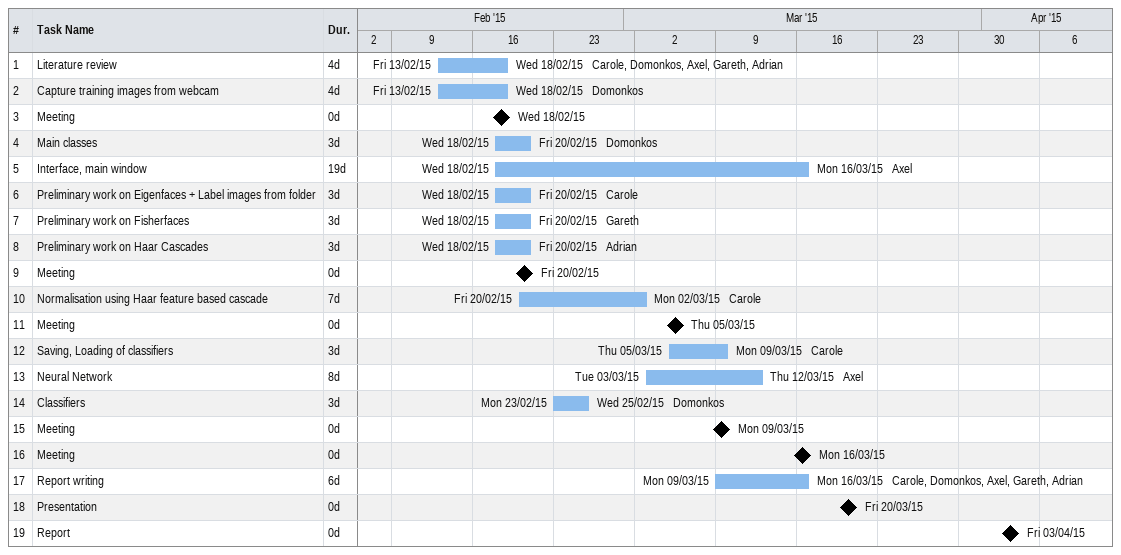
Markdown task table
| ID | Task | Duration | Start | Finish | Resources |
|---|---|---|---|---|---|
| 1 | Literature review | 4d | 2015-02-13 | 2015-02-18 | Carole, Domonkos, Axel, Gareth, Adrian |
| 2 | Capture training images from webcam | 4d | 2015-02-13 | 2015-02-18 | Domonkos |
| 3 | Meeting | 0d | 2015-02-18 | 2015-02-18 |  |
| 4 | Main classes | 3d | 2015-02-18 | 2015-02-20 | Domonkos |
| 5 | Interface, main window | 19d | 2015-02-18 | 2015-03-16 | Axel |
| 6 | Preliminary work on Eigenfaces + Label images from folder | 3d | 2015-02-18 | 2015-02-20 | Carole |
| 7 | Preliminary work on Fisherfaces | 3d | 2015-02-18 | 2015-02-20 | Gareth |
| 8 | Preliminary work on Haar Cascades | 3d | 2015-02-18 | 2015-02-20 | Adrian |
| 9 | Meeting | 0d | 2015-02-20 | 2015-02-20 |  |
| 10 | Normalisation using Haar feature based cascade | 7d | 2015-02-20 | 2015-03-02 | Carole |
| 11 | Meeting | 0d | 2015-03-05 | 2015-03-05 |  |
| 12 | Saving, Loading of classifiers | 3d | 2015-03-05 | 2015-03-09 | Carole |
| 13 | Neural Network | 8d | 2015-03-03 | 2015-03-12 | Axel |
| 14 | Classifiers | 3d | 2015-02-23 | 2015-02-25 | Domonkos |
| 15 | Meeting | 0d | 2015-03-09 | 2015-03-09 |  |
| 16 | Meeting | 0d | 2015-03-16 | 2015-03-16 |  |
| 17 | Report writing | 6d | 2015-03-09 | 2015-03-16 | Carole, Domonkos, Axel, Gareth, Adrian |
| 18 | Presentation | 0d | 2015-03-20 | 2015-03-20 |  |
| 19 | Report | 0d | 2015-04-03 | 2015-04-03 |  |
